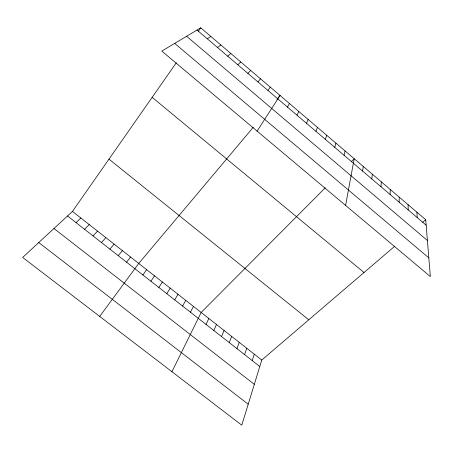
<?xml version="1.0" encoding="UTF-8"?>
<svg xmlns="http://www.w3.org/2000/svg" width="453" height="453" viewBox="0 0 453 453"><rect width="100%" height="100%" fill="white"/><g stroke="black" fill="none" stroke-linecap="round" stroke-linejoin="round"><path stroke-width="0.68" d="M399.178 202.225L399.201 197.106M390.101 194.496L390.282 189.496M380.979 186.727L381.318 181.857M371.817 178.924L372.321 174.179M362.615 171.087L363.278 166.466M345.588 205.402L354.201 158.72L351.318 161.619M344.082 155.3L345.073 150.94M334.75 147.355L335.911 143.125M394.806 246.183L261.772 360.039L241.783 425.18L22.65 257.429L72.452 211.415L176.291 62.803M325.373 139.371L326.704 135.271M252.196 360.565L254.292 354.167M244.575 354.603L246.789 348.272M236.93 348.612L239.252 342.355M315.956 131.347L317.457 127.384M229.252 342.604L231.687 336.42M221.551 336.568L224.099 330.464M306.494 123.29L308.17 119.462M213.816 330.514L216.483 324.484M206.053 324.433L208.839 318.482M171.942 371.715L201.16 312.457L325.265 187.785M296.992 115.192L298.838 111.5M190.447 312.213L193.459 306.409M182.593 306.064L185.73 300.339M287.44 107.061L289.461 103.505M174.716 299.897L177.972 294.252M166.812 293.703L170.181 288.136M158.873 287.485L162.367 281.998M257.111 131.115L280.045 95.47L276.93 99.173M150.906 281.245L154.524 275.843M198.301 31.302L200.736 27.82L425.718 219.728L430.35 276.568L161.806 51.098L200.736 27.82M142.905 274.982L146.647 269.66M267.91 90.43L270.294 87.157M99.711 316.421L138.743 263.453L253.255 127.316M126.574 262.196L130.566 257.038M118.239 255.668L122.361 250.594M257.933 81.931L260.498 78.799M109.869 249.116L114.122 244.127M101.472 242.536L105.855 237.632M247.899 73.386L250.656 70.402M93.035 235.934L97.554 231.121M84.569 229.303L89.218 224.575M76.064 222.644L80.849 218.006M237.825 64.802L240.769 61.97M227.695 56.178L230.832 53.494M422.643 222.361L425.718 219.728M217.519 47.508L220.849 44.977M207.293 38.799L210.815 36.421M38.743 242.559L248.216 404.223M53.947 228.51L254.314 384.342M72.452 211.415L261.772 360.039M67.531 215.962L259.79 366.511M108.969 159.15L308.793 319.795M152.151 97.35L364.031 272.525M174.699 43.392L428.827 257.876M186.602 36.274L427.411 240.498M197.015 30.045L426.165 225.215M416.919 212.219L417.213 217.587M408.079 204.682L408.215 209.926"/></g></svg>
